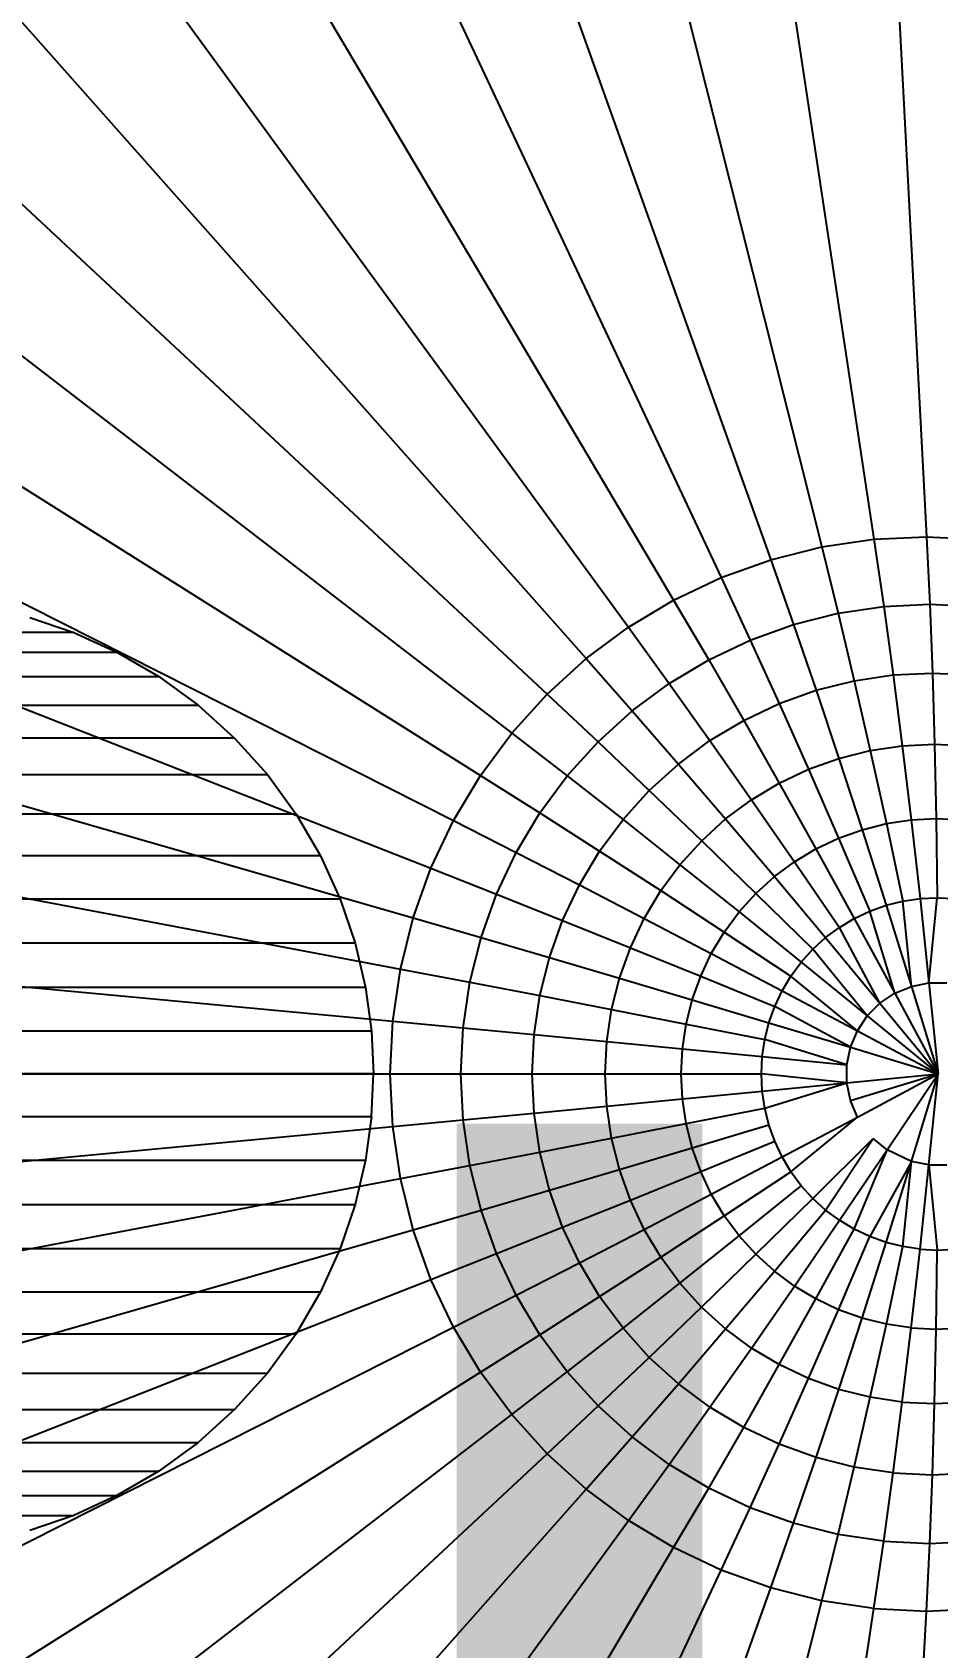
# Model space of a CAD drawing. Extents: x 11992 to 29481, y -6727 to 6811.
# Drawn here: x 12963.03 to 12972.57, y -3612.51 to -3595.5 of the extents above; entities that cross this region are included whole.
import ezdxf

# ---------------------------------------------------------------- set-up
doc = ezdxf.new("R2010")
doc.units = 0
doc.header["$MEASUREMENT"] = 0
doc.layers.get('0').update_dxf_attribs({"color": 8, "linetype": 'CONTINUOUS'})
doc.layers.add('zoylight 0装饰灯', color=6, linetype='CONTINUOUS')
doc.layers.add('zoylight 5回路', color=4, linetype='CONTINUOUS')
doc.styles.get("Standard").update_dxf_attribs({"font": 'arial.ttf'})

msp = doc.modelspace()

# ---------------------------------------------------------------- linework, layer by layer
for p, q in [((12969.992, -3553.815, -1609.436), (12972.452, -3600.815, -1656.372)), ((12964.838, -3554.068, -1609.706), (12971.898, -3600.842, -1656.401)), ((12959.733, -3554.826, -1609.974), (12971.35, -3600.923, -1656.43)), ((12954.728, -3556.082, -1610.236), (12970.812, -3601.058, -1656.458)), ((12949.869, -3557.823, -1610.491), (12970.29, -3601.245, -1656.485)), ((12945.204, -3560.032, -1610.735), (12969.789, -3601.483, -1656.511)), ((12940.778, -3562.689, -1610.967), (12969.314, -3601.768, -1656.536)), ((12936.633, -3565.767, -1611.184), (12968.868, -3602.099, -1656.56)), ((12932.809, -3569.238, -1611.385), (12968.457, -3602.472, -1656.581)), ((12929.344, -3573.066, -1611.566), (12968.085, -3602.883, -1656.601)), ((12926.269, -3577.217, -1611.728), (12967.755, -3603.329, -1656.618)), ((12923.616, -3581.649, -1611.867), (12967.47, -3603.805, -1656.633)), ((12921.41, -3586.321, -1611.982), (12967.233, -3604.307, -1656.645)), ((12919.672, -3591.186, -1612.073), (12967.046, -3604.83, -1656.655)), ((12918.418, -3596.199, -1612.139), (12966.911, -3605.368, -1656.662)), ((12971.35, -3600.923, -1656.43), (12971.898, -3600.842, -1656.401)), ((12971.898, -3600.842, -1656.401), (12972.452, -3600.815, -1656.372)), ((12971.898, -3600.842, -1656.401), (12972.002, -3601.55, -1657.047)), ((12972.452, -3600.815, -1656.372), (12972.486, -3601.526, -1657.022)), ((12972.452, -3600.815, -1656.372), (12973.006, -3600.842, -1656.343)), ((12970.29, -3601.245, -1656.485), (12970.812, -3601.058, -1656.458)), ((12970.812, -3601.058, -1656.458), (12971.35, -3600.923, -1656.43)), ((12970.812, -3601.058, -1656.458), (12971.053, -3601.739, -1657.097)), ((12971.35, -3600.923, -1656.43), (12971.523, -3601.621, -1657.072)), ((12917.66, -3601.31, -1612.179), (12966.83, -3605.917, -1656.666)), ((12969.789, -3601.483, -1656.511), (12970.29, -3601.245, -1656.485)), ((12970.29, -3601.245, -1656.485), (12970.596, -3601.903, -1657.121)), ((12969.314, -3601.768, -1656.536), (12969.789, -3601.483, -1656.511)), ((12969.789, -3601.483, -1656.511), (12970.158, -3602.11, -1657.144)), ((12971.523, -3601.621, -1657.072), (12972.002, -3601.55, -1657.047)), ((12972.002, -3601.55, -1657.047), (12972.486, -3601.526, -1657.022)), ((12972.002, -3601.55, -1657.047), (12972.101, -3602.271, -1657.58)), ((12972.486, -3601.526, -1657.022), (12972.514, -3602.251, -1657.558)), ((12972.486, -3601.526, -1657.022), (12972.97, -3601.55, -1656.996)), ((12963.007, -3601.665, -1449.9), (12963.471, -3601.823, -1449.876)), ((12970.596, -3601.903, -1657.121), (12971.053, -3601.739, -1657.097)), ((12971.053, -3601.739, -1657.097), (12971.523, -3601.621, -1657.072)), ((12971.053, -3601.739, -1657.097), (12971.291, -3602.432, -1657.622)), ((12971.523, -3601.621, -1657.072), (12971.692, -3602.332, -1657.601)), ((12963.471, -3601.823, -1449.876), (12957.906, -3601.823, -1368.503)), ((12963.471, -3601.823, -1449.876), (12963.926, -3602.03, -1449.852)), ((12968.868, -3602.099, -1656.56), (12969.314, -3601.768, -1656.536)), ((12969.314, -3601.768, -1656.536), (12969.742, -3602.36, -1657.165)), ((12970.158, -3602.11, -1657.144), (12970.596, -3601.903, -1657.121)), ((12970.596, -3601.903, -1657.121), (12970.901, -3602.572, -1657.643)), ((12947.101, -3602.03, -1349.539), (12963.926, -3602.03, -1449.852)), ((12963.926, -3602.03, -1449.852), (12964.365, -3602.287, -1449.829)), ((12968.457, -3602.472, -1656.581), (12968.868, -3602.099, -1656.56)), ((12968.868, -3602.099, -1656.56), (12969.353, -3602.649, -1657.186)), ((12969.742, -3602.36, -1657.165), (12970.158, -3602.11, -1657.144)), ((12970.158, -3602.11, -1657.144), (12970.527, -3602.749, -1657.662)), ((12972.101, -3602.271, -1657.58), (12972.514, -3602.251, -1657.558)), ((12972.514, -3602.251, -1657.558), (12972.537, -3602.999, -1657.986)), ((12972.514, -3602.251, -1657.558), (12972.927, -3602.271, -1657.537)), ((12957.191, -3602.287, -1363.862), (12964.365, -3602.287, -1449.829)), ((12964.365, -3602.287, -1449.829), (12964.78, -3602.59, -1449.807)), ((12969.353, -3602.649, -1657.186), (12969.742, -3602.36, -1657.165)), ((12969.742, -3602.36, -1657.165), (12970.172, -3602.962, -1657.681)), ((12971.291, -3602.432, -1657.622), (12971.692, -3602.332, -1657.601)), ((12971.692, -3602.332, -1657.601), (12972.101, -3602.271, -1657.58)), ((12971.692, -3602.332, -1657.601), (12971.86, -3603.066, -1658.022)), ((12972.101, -3602.271, -1657.58), (12972.197, -3603.016, -1658.004)), ((12953.233, -3602.59, -1355.655), (12964.78, -3602.59, -1449.807)), ((12964.78, -3602.59, -1449.807), (12965.164, -3602.936, -1449.787)), ((12968.085, -3602.883, -1656.601), (12968.457, -3602.472, -1656.581)), ((12968.457, -3602.472, -1656.581), (12968.994, -3602.975, -1657.205)), ((12970.527, -3602.749, -1657.662), (12970.901, -3602.572, -1657.643)), ((12970.901, -3602.572, -1657.643), (12971.291, -3602.432, -1657.622)), ((12970.901, -3602.572, -1657.643), (12971.21, -3603.263, -1658.056)), ((12971.291, -3602.432, -1657.622), (12971.53, -3603.149, -1658.039)), ((12968.994, -3602.975, -1657.205), (12969.353, -3602.649, -1657.186)), ((12969.353, -3602.649, -1657.186), (12969.84, -3603.209, -1657.698)), ((12970.172, -3602.962, -1657.681), (12970.527, -3602.749, -1657.662)), ((12970.527, -3602.749, -1657.662), (12970.902, -3603.409, -1658.072)), ((12967.755, -3603.329, -1656.618), (12968.085, -3602.883, -1656.601)), ((12968.085, -3602.883, -1656.601), (12968.668, -3603.334, -1657.222)), ((12965.164, -3602.936, -1449.787), (12959.528, -3602.936, -1368.012)), ((12965.164, -3602.936, -1449.787), (12965.51, -3603.32, -1449.769)), ((12968.668, -3603.334, -1657.222), (12968.994, -3602.975, -1657.205)), ((12968.994, -3602.975, -1657.205), (12969.533, -3603.487, -1657.714)), ((12969.84, -3603.209, -1657.698), (12970.172, -3602.962, -1657.681)), ((12970.172, -3602.962, -1657.681), (12970.61, -3603.584, -1658.087)), ((12971.53, -3603.149, -1658.039), (12971.86, -3603.066, -1658.022)), ((12971.86, -3603.066, -1658.022), (12972.197, -3603.016, -1658.004)), ((12971.86, -3603.066, -1658.022), (12972.03, -3603.835, -1658.338)), ((12972.197, -3603.016, -1658.004), (12972.537, -3602.999, -1657.986)), ((12972.197, -3603.016, -1658.004), (12972.291, -3603.797, -1658.325)), ((12972.537, -3602.999, -1657.986), (12972.554, -3603.784, -1658.311)), ((12972.537, -3602.999, -1657.986), (12972.877, -3603.016, -1657.969)), ((12969.533, -3603.487, -1657.714), (12969.84, -3603.209, -1657.698)), ((12969.84, -3603.209, -1657.698), (12970.337, -3603.787, -1658.102)), ((12970.902, -3603.409, -1658.072), (12971.21, -3603.263, -1658.056)), ((12971.21, -3603.263, -1658.056), (12971.53, -3603.149, -1658.039)), ((12971.21, -3603.263, -1658.056), (12971.527, -3603.988, -1658.365)), ((12971.53, -3603.149, -1658.039), (12971.775, -3603.9, -1658.352)), ((12961.016, -3603.32, -1372.594), (12965.51, -3603.32, -1449.769)), ((12965.51, -3603.32, -1449.769), (12965.812, -3603.736, -1449.753)), ((12967.47, -3603.805, -1656.633), (12967.755, -3603.329, -1656.618)), ((12967.755, -3603.329, -1656.618), (12968.38, -3603.724, -1657.237)), ((12968.38, -3603.724, -1657.237), (12968.668, -3603.334, -1657.222)), ((12968.668, -3603.334, -1657.222), (12969.256, -3603.794, -1657.729)), ((12970.61, -3603.584, -1658.087), (12970.902, -3603.409, -1658.072)), ((12970.902, -3603.409, -1658.072), (12971.288, -3604.101, -1658.377)), ((12969.256, -3603.794, -1657.729), (12969.533, -3603.487, -1657.714)), ((12969.533, -3603.487, -1657.714), (12970.085, -3604.016, -1658.115)), ((12970.337, -3603.787, -1658.102), (12970.61, -3603.584, -1658.087)), ((12970.61, -3603.584, -1658.087), (12971.062, -3604.237, -1658.389)), ((12965.812, -3603.736, -1449.753), (12961.99, -3603.736, -1377.369)), ((12965.812, -3603.736, -1449.753), (12966.068, -3604.175, -1449.74)), ((12968.131, -3604.14, -1657.25), (12968.38, -3603.724, -1657.237)), ((12968.38, -3603.724, -1657.237), (12969.009, -3604.126, -1657.742)), ((12967.233, -3604.307, -1656.645), (12967.47, -3603.805, -1656.633)), ((12967.47, -3603.805, -1656.633), (12968.131, -3604.14, -1657.25)), ((12969.009, -3604.126, -1657.742), (12969.256, -3603.794, -1657.729)), ((12969.256, -3603.794, -1657.729), (12969.856, -3604.269, -1658.127)), ((12970.085, -3604.016, -1658.115), (12970.337, -3603.787, -1658.102)), ((12970.337, -3603.787, -1658.102), (12970.851, -3604.394, -1658.4)), ((12971.527, -3603.988, -1658.365), (12971.775, -3603.9, -1658.352)), ((12971.775, -3603.9, -1658.352), (12972.03, -3603.835, -1658.338)), ((12971.775, -3603.9, -1658.352), (12972.028, -3604.696, -1658.565)), ((12972.03, -3603.835, -1658.338), (12972.291, -3603.797, -1658.325)), ((12972.03, -3603.835, -1658.338), (12972.204, -3604.652, -1658.556)), ((12972.291, -3603.797, -1658.325), (12972.554, -3603.784, -1658.311)), ((12972.291, -3603.797, -1658.325), (12972.384, -3604.625, -1658.546)), ((12972.554, -3603.784, -1658.311), (12972.817, -3603.797, -1658.297)), ((12972.554, -3603.784, -1658.311), (12972.566, -3604.616, -1658.537)), ((12969.856, -3604.269, -1658.127), (12970.085, -3604.016, -1658.115)), ((12970.085, -3604.016, -1658.115), (12970.656, -3604.571, -1658.41)), ((12971.062, -3604.237, -1658.389), (12971.288, -3604.101, -1658.377)), ((12971.288, -3604.101, -1658.377), (12971.527, -3603.988, -1658.365)), ((12971.288, -3604.101, -1658.377), (12971.692, -3604.835, -1658.583)), ((12971.527, -3603.988, -1658.365), (12971.856, -3604.758, -1658.574)), ((12966.068, -3604.175, -1449.74), (12960.395, -3604.175, -1367.75)), ((12966.068, -3604.175, -1449.74), (12966.276, -3604.631, -1449.729)), ((12967.923, -3604.579, -1657.261), (12968.131, -3604.14, -1657.25)), ((12968.131, -3604.14, -1657.25), (12968.797, -3604.482, -1657.753)), ((12968.797, -3604.482, -1657.753), (12969.009, -3604.126, -1657.742)), ((12969.009, -3604.126, -1657.742), (12969.653, -3604.542, -1658.137)), ((12969.653, -3604.542, -1658.137), (12969.856, -3604.269, -1658.127)), ((12969.856, -3604.269, -1658.127), (12970.479, -3604.766, -1658.42)), ((12970.851, -3604.394, -1658.4), (12971.062, -3604.237, -1658.389)), ((12971.062, -3604.237, -1658.389), (12971.536, -3604.929, -1658.591)), ((12967.046, -3604.83, -1656.655), (12967.233, -3604.307, -1656.645)), ((12967.233, -3604.307, -1656.645), (12967.923, -3604.579, -1657.261)), ((12970.656, -3604.571, -1658.41), (12970.851, -3604.394, -1658.4)), ((12970.851, -3604.394, -1658.4), (12971.39, -3605.037, -1658.598)), ((12966.276, -3604.631, -1449.729), (12956.898, -3604.631, -1358.817)), ((12966.276, -3604.631, -1449.729), (12966.433, -3605.096, -1449.721)), ((12967.76, -3605.036, -1657.269), (12967.923, -3604.579, -1657.261)), ((12967.923, -3604.579, -1657.261), (12968.62, -3604.856, -1657.762)), ((12968.62, -3604.856, -1657.762), (12968.797, -3604.482, -1657.753)), ((12968.797, -3604.482, -1657.753), (12969.478, -3604.835, -1658.147)), ((12969.478, -3604.835, -1658.147), (12969.653, -3604.542, -1658.137)), ((12969.653, -3604.542, -1658.137), (12970.322, -3604.978, -1658.428)), ((12970.479, -3604.766, -1658.42), (12970.656, -3604.571, -1658.41)), ((12970.656, -3604.571, -1658.41), (12971.255, -3605.16, -1658.605)), ((12972.204, -3604.652, -1658.556), (12972.384, -3604.625, -1658.546)), ((12972.384, -3604.625, -1658.546), (12972.566, -3604.616, -1658.537)), ((12972.384, -3604.625, -1658.546), (12972.478, -3605.513, -1658.674)), ((12972.478, -3605.513, -1658.674), (12972.566, -3604.616, -1658.537)), ((12972.566, -3604.616, -1658.537), (12972.747, -3604.625, -1658.527)), ((12970.322, -3604.978, -1658.428), (12970.479, -3604.766, -1658.42)), ((12970.479, -3604.766, -1658.42), (12971.133, -3605.295, -1658.612)), ((12971.692, -3604.835, -1658.583), (12971.856, -3604.758, -1658.574)), ((12971.856, -3604.758, -1658.574), (12972.028, -3604.696, -1658.565)), ((12972.119, -3605.622, -1658.693), (12971.856, -3604.758, -1658.574)), ((12972.028, -3604.696, -1658.565), (12972.204, -3604.652, -1658.556)), ((12972.028, -3604.696, -1658.565), (12972.293, -3605.55, -1658.683)), ((12972.293, -3605.55, -1658.683), (12972.204, -3604.652, -1658.556)), ((12966.911, -3605.368, -1656.662), (12967.046, -3604.83, -1656.655)), ((12967.046, -3604.83, -1656.655), (12967.76, -3605.036, -1657.269)), ((12968.48, -3605.246, -1657.77), (12968.62, -3604.856, -1657.762)), ((12968.62, -3604.856, -1657.762), (12969.333, -3605.143, -1658.154)), ((12969.333, -3605.143, -1658.154), (12969.478, -3604.835, -1658.147)), ((12969.478, -3604.835, -1658.147), (12970.186, -3605.205, -1658.435)), ((12971.39, -3605.037, -1658.598), (12971.536, -3604.929, -1658.591)), ((12971.536, -3604.929, -1658.591), (12971.692, -3604.835, -1658.583)), ((12971.962, -3605.727, -1658.701), (12971.536, -3604.929, -1658.591)), ((12971.692, -3604.835, -1658.583), (12972.119, -3605.622, -1658.693)), ((12966.433, -3605.096, -1449.721), (12961.925, -3605.096, -1372.419)), ((12966.433, -3605.096, -1449.721), (12966.543, -3605.562, -1449.715)), ((12967.642, -3605.507, -1657.275), (12967.76, -3605.036, -1657.269)), ((12967.76, -3605.036, -1657.269), (12968.48, -3605.246, -1657.77)), ((12969.218, -3605.464, -1658.16), (12969.333, -3605.143, -1658.154)), ((12969.333, -3605.143, -1658.154), (12970.074, -3605.443, -1658.441)), ((12970.186, -3605.205, -1658.435), (12970.322, -3604.978, -1658.428)), ((12970.322, -3604.978, -1658.428), (12971.025, -3605.441, -1658.618)), ((12971.255, -3605.16, -1658.605), (12971.39, -3605.037, -1658.598)), ((12971.39, -3605.037, -1658.598), (12971.962, -3605.727, -1658.701)), ((12968.38, -3605.648, -1657.775), (12968.48, -3605.246, -1657.77)), ((12968.48, -3605.246, -1657.77), (12969.218, -3605.464, -1658.16)), ((12970.074, -3605.443, -1658.441), (12970.186, -3605.205, -1658.435)), ((12970.186, -3605.205, -1658.435), (12970.931, -3605.597, -1658.622)), ((12971.025, -3605.441, -1658.618), (12971.133, -3605.295, -1658.612)), ((12971.133, -3605.295, -1658.612), (12971.255, -3605.16, -1658.605)), ((12971.133, -3605.295, -1658.612), (12971.829, -3605.861, -1658.708)), ((12971.829, -3605.861, -1658.708), (12971.255, -3605.16, -1658.605)), ((12966.83, -3605.917, -1656.666), (12966.911, -3605.368, -1656.662)), ((12966.911, -3605.368, -1656.662), (12967.642, -3605.507, -1657.275)), ((12969.135, -3605.794, -1658.165), (12969.218, -3605.464, -1658.16)), ((12969.218, -3605.464, -1658.16), (12969.985, -3605.691, -1658.446)), ((12969.985, -3605.691, -1658.446), (12970.074, -3605.443, -1658.441)), ((12970.074, -3605.443, -1658.441), (12970.854, -3605.762, -1658.627)), ((12970.931, -3605.597, -1658.622), (12971.025, -3605.441, -1658.618)), ((12971.724, -3606.018, -1658.713), (12971.025, -3605.441, -1658.618)), ((12966.543, -3605.562, -1449.715), (12957.134, -3605.562, -1358.69)), ((12966.543, -3605.562, -1449.715), (12966.606, -3606.022, -1449.711)), ((12967.571, -3605.987, -1657.279), (12967.642, -3605.507, -1657.275)), ((12967.642, -3605.507, -1657.275), (12968.38, -3605.648, -1657.775)), ((12968.319, -3606.058, -1657.778), (12968.38, -3605.648, -1657.775)), ((12968.38, -3605.648, -1657.775), (12969.135, -3605.794, -1658.165)), ((12970.854, -3605.762, -1658.627), (12970.931, -3605.597, -1658.622)), ((12970.931, -3605.597, -1658.622), (12971.724, -3606.018, -1658.713)), ((12971.962, -3605.727, -1658.701), (12972.119, -3605.622, -1658.693)), ((12972.119, -3605.622, -1658.693), (12972.293, -3605.55, -1658.683)), ((12972.119, -3605.622, -1658.693), (12972.575, -3606.472, -1658.712)), ((12972.293, -3605.55, -1658.683), (12972.478, -3605.513, -1658.674)), ((12972.293, -3605.55, -1658.683), (12972.575, -3606.472, -1658.712)), ((12972.478, -3605.513, -1658.674), (12972.667, -3605.513, -1658.664)), ((12972.478, -3605.513, -1658.674), (12972.575, -3606.472, -1658.712)), ((12969.085, -3606.131, -1658.167), (12969.135, -3605.794, -1658.165)), ((12969.135, -3605.794, -1658.165), (12969.921, -3605.947, -1658.449)), ((12969.921, -3605.947, -1658.449), (12969.985, -3605.691, -1658.446)), ((12969.985, -3605.691, -1658.446), (12970.792, -3605.933, -1658.63)), ((12970.792, -3605.933, -1658.63), (12970.854, -3605.762, -1658.627)), ((12971.652, -3606.192, -1658.717), (12970.854, -3605.762, -1658.627)), ((12971.829, -3605.861, -1658.708), (12971.962, -3605.727, -1658.701)), ((12971.962, -3605.727, -1658.701), (12972.575, -3606.472, -1658.712)), ((12966.803, -3606.472, -1656.668), (12966.83, -3605.917, -1656.666)), ((12966.83, -3605.917, -1656.666), (12967.571, -3605.987, -1657.279)), ((12967.547, -3606.472, -1657.28), (12967.571, -3605.987, -1657.279)), ((12967.571, -3605.987, -1657.279), (12968.319, -3606.058, -1657.778)), ((12969.882, -3606.208, -1658.451), (12969.921, -3605.947, -1658.449)), ((12969.921, -3605.947, -1658.449), (12970.748, -3606.11, -1658.632)), ((12970.748, -3606.11, -1658.632), (12970.792, -3605.933, -1658.63)), ((12970.792, -3605.933, -1658.63), (12971.652, -3606.192, -1658.717)), ((12971.724, -3606.018, -1658.713), (12971.829, -3605.861, -1658.708)), ((12971.829, -3605.861, -1658.708), (12972.575, -3606.472, -1658.712)), ((12966.606, -3606.022, -1449.711), (12888.135, -3606.022, -1341.718)), ((12966.606, -3606.022, -1449.711), (12966.626, -3606.472, -1449.71)), ((12968.299, -3606.472, -1657.779), (12968.319, -3606.058, -1657.778)), ((12968.319, -3606.058, -1657.778), (12969.085, -3606.131, -1658.167)), ((12969.069, -3606.472, -1658.168), (12969.085, -3606.131, -1658.167)), ((12969.085, -3606.131, -1658.167), (12969.882, -3606.208, -1658.451)), ((12970.722, -3606.29, -1658.633), (12970.748, -3606.11, -1658.632)), ((12971.615, -3606.377, -1658.719), (12970.748, -3606.11, -1658.632)), ((12971.652, -3606.192, -1658.717), (12971.724, -3606.018, -1658.713)), ((12971.724, -3606.018, -1658.713), (12972.575, -3606.472, -1658.712)), ((12969.869, -3606.472, -1658.452), (12969.882, -3606.208, -1658.451)), ((12969.882, -3606.208, -1658.451), (12970.722, -3606.29, -1658.633)), ((12970.713, -3606.472, -1658.634), (12970.722, -3606.29, -1658.633)), ((12970.722, -3606.29, -1658.633), (12971.615, -3606.377, -1658.719)), ((12971.615, -3606.377, -1658.719), (12971.652, -3606.192, -1658.717)), ((12971.652, -3606.192, -1658.717), (12972.575, -3606.472, -1658.712)), ((12917.407, -3606.472, -1612.192), (12970.713, -3606.472, -1658.634)), ((12966.626, -3606.472, -1449.71), (12957.207, -3606.472, -1358.65)), ((12966.606, -3606.921, -1449.711), (12966.626, -3606.472, -1449.71)), ((12966.83, -3607.026, -1656.666), (12966.803, -3606.472, -1656.668)), ((12967.571, -3606.956, -1657.279), (12967.547, -3606.472, -1657.28)), ((12968.319, -3606.885, -1657.778), (12968.299, -3606.472, -1657.779)), ((12969.085, -3606.812, -1658.167), (12969.069, -3606.472, -1658.168)), ((12969.882, -3606.735, -1658.451), (12969.869, -3606.472, -1658.452)), ((12970.722, -3606.654, -1658.633), (12970.713, -3606.472, -1658.634)), ((12971.615, -3606.566, -1658.719), (12970.713, -3606.472, -1658.634)), ((12971.615, -3606.566, -1658.719), (12971.615, -3606.377, -1658.719)), ((12971.615, -3606.566, -1658.719), (12972.575, -3606.472, -1658.712)), ((12971.652, -3606.751, -1658.717), (12972.575, -3606.472, -1658.712)), ((12971.724, -3606.926, -1658.713), (12972.575, -3606.472, -1658.712)), ((12972.038, -3607.273, -1658.697), (12972.575, -3606.472, -1658.712)), ((12972.293, -3607.394, -1658.683), (12972.575, -3606.472, -1658.712)), ((12972.478, -3607.43, -1658.674), (12972.575, -3606.472, -1658.712)), ((12969.882, -3606.735, -1658.451), (12970.722, -3606.654, -1658.633)), ((12970.722, -3606.654, -1658.633), (12971.615, -3606.566, -1658.719)), ((12970.748, -3606.834, -1658.632), (12970.722, -3606.654, -1658.633)), ((12970.748, -3606.834, -1658.632), (12971.615, -3606.566, -1658.719)), ((12971.652, -3606.751, -1658.717), (12971.615, -3606.566, -1658.719)), ((12968.319, -3606.885, -1657.778), (12969.085, -3606.812, -1658.167)), ((12969.085, -3606.812, -1658.167), (12969.882, -3606.735, -1658.451)), ((12969.135, -3607.149, -1658.165), (12969.085, -3606.812, -1658.167)), ((12969.921, -3606.996, -1658.449), (12969.882, -3606.735, -1658.451)), ((12969.921, -3606.996, -1658.449), (12970.748, -3606.834, -1658.632)), ((12970.792, -3607.01, -1658.63), (12970.748, -3606.834, -1658.632)), ((12971.724, -3606.926, -1658.713), (12971.652, -3606.751, -1658.717)), ((12942.398, -3606.921, -1342.104), (12966.606, -3606.921, -1449.711)), ((12966.606, -3606.921, -1449.711), (12966.543, -3607.381, -1449.715)), ((12966.83, -3607.026, -1656.666), (12967.571, -3606.956, -1657.279)), ((12967.571, -3606.956, -1657.279), (12968.319, -3606.885, -1657.778)), ((12967.642, -3607.436, -1657.275), (12967.571, -3606.956, -1657.279)), ((12968.38, -3607.295, -1657.775), (12968.319, -3606.885, -1657.778)), ((12969.135, -3607.149, -1658.165), (12969.921, -3606.996, -1658.449)), ((12969.985, -3607.252, -1658.446), (12969.921, -3606.996, -1658.449)), ((12969.985, -3607.252, -1658.446), (12970.792, -3607.01, -1658.63)), ((12970.854, -3607.182, -1658.627), (12970.792, -3607.01, -1658.63)), ((12970.931, -3607.346, -1658.622), (12971.724, -3606.926, -1658.713)), ((12971.025, -3607.502, -1658.618), (12971.724, -3606.926, -1658.713)), ((12917.66, -3611.633, -1612.179), (12966.83, -3607.026, -1656.666)), ((12966.911, -3607.575, -1656.662), (12966.83, -3607.026, -1656.666)), ((12968.38, -3607.295, -1657.775), (12969.135, -3607.149, -1658.165)), ((12969.218, -3607.48, -1658.16), (12969.135, -3607.149, -1658.165)), ((12970.074, -3607.5, -1658.441), (12970.854, -3607.182, -1658.627)), ((12970.931, -3607.346, -1658.622), (12970.854, -3607.182, -1658.627)), ((12971.255, -3607.784, -1658.605), (12971.892, -3607.153, -1658.704)), ((12971.39, -3607.906, -1658.598), (12971.892, -3607.153, -1658.704)), ((12972.038, -3607.273, -1658.697), (12971.892, -3607.153, -1658.704)), ((12967.642, -3607.436, -1657.275), (12968.38, -3607.295, -1657.775)), ((12968.48, -3607.697, -1657.77), (12968.38, -3607.295, -1657.775)), ((12969.218, -3607.48, -1658.16), (12969.985, -3607.252, -1658.446)), ((12970.074, -3607.5, -1658.441), (12969.985, -3607.252, -1658.446)), ((12970.186, -3607.739, -1658.435), (12970.931, -3607.346, -1658.622)), ((12971.025, -3607.502, -1658.618), (12970.931, -3607.346, -1658.622)), ((12971.536, -3608.014, -1658.591), (12972.038, -3607.273, -1658.697)), ((12971.692, -3608.108, -1658.583), (12972.038, -3607.273, -1658.697)), ((12972.293, -3607.394, -1658.683), (12972.038, -3607.273, -1658.697)), ((12910.808, -3607.381, -1333.747), (12966.543, -3607.381, -1449.715)), ((12966.543, -3607.381, -1449.715), (12966.433, -3607.847, -1449.721)), ((12966.911, -3607.575, -1656.662), (12967.642, -3607.436, -1657.275)), ((12967.76, -3607.907, -1657.269), (12967.642, -3607.436, -1657.275)), ((12968.48, -3607.697, -1657.77), (12969.218, -3607.48, -1658.16)), ((12969.333, -3607.801, -1658.154), (12969.218, -3607.48, -1658.16)), ((12969.333, -3607.801, -1658.154), (12970.074, -3607.5, -1658.441)), ((12970.186, -3607.739, -1658.435), (12970.074, -3607.5, -1658.441)), ((12970.322, -3607.965, -1658.428), (12971.025, -3607.502, -1658.618)), ((12971.133, -3607.649, -1658.612), (12971.025, -3607.502, -1658.618)), ((12972.293, -3607.394, -1658.683), (12971.856, -3608.186, -1658.574)), ((12972.028, -3608.247, -1658.565), (12972.293, -3607.394, -1658.683)), ((12972.204, -3608.291, -1658.556), (12972.293, -3607.394, -1658.683)), ((12972.478, -3607.43, -1658.674), (12972.293, -3607.394, -1658.683)), ((12972.384, -3608.318, -1658.546), (12972.478, -3607.43, -1658.674)), ((12972.478, -3607.43, -1658.674), (12972.565, -3608.327, -1658.537)), ((12972.478, -3607.43, -1658.674), (12972.667, -3607.43, -1658.664)), ((12918.418, -3616.745, -1612.139), (12966.911, -3607.575, -1656.662)), ((12967.046, -3608.114, -1656.655), (12966.911, -3607.575, -1656.662)), ((12970.479, -3608.177, -1658.42), (12971.133, -3607.649, -1658.612)), ((12971.255, -3607.784, -1658.605), (12971.133, -3607.649, -1658.612)), ((12960.745, -3607.847, -1367.644), (12966.433, -3607.847, -1449.721)), ((12966.433, -3607.847, -1449.721), (12966.276, -3608.312, -1449.729)), ((12967.76, -3607.907, -1657.269), (12968.48, -3607.697, -1657.77)), ((12968.62, -3608.087, -1657.762), (12968.48, -3607.697, -1657.77)), ((12968.62, -3608.087, -1657.762), (12969.333, -3607.801, -1658.154)), ((12969.478, -3608.109, -1658.147), (12969.333, -3607.801, -1658.154)), ((12969.478, -3608.109, -1658.147), (12970.186, -3607.739, -1658.435)), ((12970.322, -3607.965, -1658.428), (12970.186, -3607.739, -1658.435)), ((12970.656, -3608.372, -1658.41), (12971.255, -3607.784, -1658.605)), ((12971.39, -3607.906, -1658.598), (12971.255, -3607.784, -1658.605)), ((12967.046, -3608.114, -1656.655), (12967.76, -3607.907, -1657.269)), ((12967.923, -3608.364, -1657.261), (12967.76, -3607.907, -1657.269)), ((12969.653, -3608.401, -1658.137), (12970.322, -3607.965, -1658.428)), ((12970.479, -3608.177, -1658.42), (12970.322, -3607.965, -1658.428)), ((12970.851, -3608.549, -1658.4), (12971.39, -3607.906, -1658.598)), ((12971.062, -3608.707, -1658.389), (12971.536, -3608.014, -1658.591)), ((12971.536, -3608.014, -1658.591), (12971.39, -3607.906, -1658.598)), ((12971.692, -3608.108, -1658.583), (12971.536, -3608.014, -1658.591)), ((12919.672, -3621.757, -1612.073), (12967.046, -3608.114, -1656.655)), ((12967.233, -3608.636, -1656.645), (12967.046, -3608.114, -1656.655)), ((12967.923, -3608.364, -1657.261), (12968.62, -3608.087, -1657.762)), ((12968.796, -3608.462, -1657.753), (12968.62, -3608.087, -1657.762)), ((12968.796, -3608.462, -1657.753), (12969.478, -3608.109, -1658.147)), ((12969.653, -3608.401, -1658.137), (12969.478, -3608.109, -1658.147)), ((12969.856, -3608.675, -1658.127), (12970.479, -3608.177, -1658.42)), ((12970.656, -3608.372, -1658.41), (12970.479, -3608.177, -1658.42)), ((12971.288, -3608.842, -1658.377), (12971.692, -3608.108, -1658.583)), ((12971.526, -3608.955, -1658.365), (12971.856, -3608.186, -1658.574)), ((12971.856, -3608.186, -1658.574), (12971.692, -3608.108, -1658.583)), ((12972.028, -3608.247, -1658.565), (12971.856, -3608.186, -1658.574)), ((12956.898, -3608.312, -1358.817), (12966.276, -3608.312, -1449.729)), ((12966.276, -3608.312, -1449.729), (12966.068, -3608.768, -1449.74)), ((12967.233, -3608.636, -1656.645), (12967.923, -3608.364, -1657.261)), ((12968.131, -3608.803, -1657.25), (12967.923, -3608.364, -1657.261)), ((12970.084, -3608.927, -1658.115), (12970.656, -3608.372, -1658.41)), ((12970.851, -3608.549, -1658.4), (12970.656, -3608.372, -1658.41)), ((12971.774, -3609.044, -1658.352), (12972.028, -3608.247, -1658.565)), ((12972.204, -3608.291, -1658.556), (12972.028, -3608.247, -1658.565)), ((12972.03, -3609.108, -1658.338), (12972.204, -3608.291, -1658.556)), ((12972.384, -3608.318, -1658.546), (12972.204, -3608.291, -1658.556)), ((12972.29, -3609.147, -1658.325), (12972.384, -3608.318, -1658.546)), ((12972.384, -3608.318, -1658.546), (12972.565, -3608.327, -1658.537)), ((12972.554, -3609.16, -1658.311), (12972.565, -3608.327, -1658.537)), ((12972.565, -3608.327, -1658.537), (12972.747, -3608.318, -1658.527)), ((12968.131, -3608.803, -1657.25), (12968.796, -3608.462, -1657.753)), ((12969.009, -3608.817, -1657.742), (12968.796, -3608.462, -1657.753)), ((12969.009, -3608.817, -1657.742), (12969.653, -3608.401, -1658.137)), ((12969.856, -3608.675, -1658.127), (12969.653, -3608.401, -1658.137)), ((12921.41, -3626.623, -1611.982), (12967.233, -3608.636, -1656.645)), ((12967.47, -3609.138, -1656.633), (12967.233, -3608.636, -1656.645)), ((12969.256, -3609.15, -1657.729), (12969.856, -3608.675, -1658.127)), ((12970.084, -3608.927, -1658.115), (12969.856, -3608.675, -1658.127)), ((12970.337, -3609.156, -1658.102), (12970.851, -3608.549, -1658.4)), ((12970.61, -3609.359, -1658.087), (12971.062, -3608.707, -1658.389)), ((12971.062, -3608.707, -1658.389), (12970.851, -3608.549, -1658.4)), ((12971.288, -3608.842, -1658.377), (12971.062, -3608.707, -1658.389)), ((12956.716, -3608.768, -1358.916), (12966.068, -3608.768, -1449.74)), ((12966.068, -3608.768, -1449.74), (12965.812, -3609.208, -1449.753)), ((12967.47, -3609.138, -1656.633), (12968.131, -3608.803, -1657.25)), ((12968.38, -3609.219, -1657.237), (12968.131, -3608.803, -1657.25)), ((12968.38, -3609.219, -1657.237), (12969.009, -3608.817, -1657.742)), ((12969.256, -3609.15, -1657.729), (12969.009, -3608.817, -1657.742)), ((12970.902, -3609.534, -1658.072), (12971.288, -3608.842, -1658.377)), ((12971.526, -3608.955, -1658.365), (12971.288, -3608.842, -1658.377)), ((12969.533, -3609.457, -1657.714), (12970.084, -3608.927, -1658.115)), ((12970.337, -3609.156, -1658.102), (12970.084, -3608.927, -1658.115)), ((12971.209, -3609.68, -1658.056), (12971.526, -3608.955, -1658.365)), ((12971.774, -3609.044, -1658.352), (12971.526, -3608.955, -1658.365)), ((12971.53, -3609.795, -1658.039), (12971.774, -3609.044, -1658.352)), ((12972.03, -3609.108, -1658.338), (12971.774, -3609.044, -1658.352)), ((12923.616, -3631.294, -1611.867), (12967.47, -3609.138, -1656.633)), ((12961.99, -3609.208, -1377.369), (12965.812, -3609.208, -1449.753)), ((12965.812, -3609.208, -1449.753), (12965.51, -3609.623, -1449.769)), ((12967.755, -3609.614, -1656.618), (12967.47, -3609.138, -1656.633)), ((12967.755, -3609.614, -1656.618), (12968.38, -3609.219, -1657.237)), ((12968.668, -3609.609, -1657.222), (12968.38, -3609.219, -1657.237)), ((12968.668, -3609.609, -1657.222), (12969.256, -3609.15, -1657.729)), ((12969.533, -3609.457, -1657.714), (12969.256, -3609.15, -1657.729)), ((12969.84, -3609.735, -1657.698), (12970.337, -3609.156, -1658.102)), ((12970.61, -3609.359, -1658.087), (12970.337, -3609.156, -1658.102)), ((12971.86, -3609.878, -1658.022), (12972.03, -3609.108, -1658.338)), ((12972.29, -3609.147, -1658.325), (12972.03, -3609.108, -1658.338)), ((12972.197, -3609.928, -1658.004), (12972.29, -3609.147, -1658.325)), ((12972.29, -3609.147, -1658.325), (12972.554, -3609.16, -1658.311)), ((12972.537, -3609.944, -1657.986), (12972.554, -3609.16, -1658.311)), ((12972.554, -3609.16, -1658.311), (12972.817, -3609.147, -1658.297)), ((12970.172, -3609.981, -1657.681), (12970.61, -3609.359, -1658.087)), ((12970.902, -3609.534, -1658.072), (12970.61, -3609.359, -1658.087)), ((12968.994, -3609.969, -1657.205), (12969.533, -3609.457, -1657.714)), ((12969.84, -3609.735, -1657.698), (12969.533, -3609.457, -1657.714)), ((12970.527, -3610.194, -1657.662), (12970.902, -3609.534, -1658.072)), ((12971.209, -3609.68, -1658.056), (12970.902, -3609.534, -1658.072)), ((12926.269, -3635.726, -1611.728), (12967.755, -3609.614, -1656.618)), ((12961.688, -3609.623, -1377.395), (12965.51, -3609.623, -1449.769)), ((12965.51, -3609.623, -1449.769), (12965.164, -3610.007, -1449.787)), ((12968.085, -3610.06, -1656.601), (12967.755, -3609.614, -1656.618)), ((12968.085, -3610.06, -1656.601), (12968.668, -3609.609, -1657.222)), ((12968.994, -3609.969, -1657.205), (12968.668, -3609.609, -1657.222)), ((12969.353, -3610.295, -1657.186), (12969.84, -3609.735, -1657.698)), ((12970.172, -3609.981, -1657.681), (12969.84, -3609.735, -1657.698)), ((12970.901, -3610.372, -1657.643), (12971.209, -3609.68, -1658.056)), ((12971.53, -3609.795, -1658.039), (12971.209, -3609.68, -1658.056)), ((12971.29, -3610.511, -1657.622), (12971.53, -3609.795, -1658.039)), ((12971.86, -3609.878, -1658.022), (12971.53, -3609.795, -1658.039)), ((12971.692, -3610.612, -1657.601), (12971.86, -3609.878, -1658.022)), ((12972.197, -3609.928, -1658.004), (12971.86, -3609.878, -1658.022)), ((12929.343, -3639.877, -1611.566), (12968.085, -3610.06, -1656.601)), ((12959.528, -3610.007, -1368.012), (12965.164, -3610.007, -1449.787)), ((12965.164, -3610.007, -1449.787), (12964.78, -3610.353, -1449.807)), ((12968.457, -3610.472, -1656.581), (12968.085, -3610.06, -1656.601)), ((12968.457, -3610.472, -1656.581), (12968.994, -3609.969, -1657.205)), ((12969.353, -3610.295, -1657.186), (12968.994, -3609.969, -1657.205)), ((12969.742, -3610.584, -1657.165), (12970.172, -3609.981, -1657.681)), ((12970.527, -3610.194, -1657.662), (12970.172, -3609.981, -1657.681)), ((12972.101, -3610.673, -1657.58), (12972.197, -3609.928, -1658.004)), ((12972.197, -3609.928, -1658.004), (12972.537, -3609.944, -1657.986)), ((12972.514, -3610.693, -1657.558), (12972.537, -3609.944, -1657.986)), ((12972.537, -3609.944, -1657.986), (12972.876, -3609.928, -1657.969)), ((12970.158, -3610.833, -1657.144), (12970.527, -3610.194, -1657.662)), ((12970.901, -3610.372, -1657.643), (12970.527, -3610.194, -1657.662)), ((12955.581, -3610.353, -1359.529), (12964.78, -3610.353, -1449.807)), ((12964.78, -3610.353, -1449.807), (12964.365, -3610.657, -1449.829)), ((12968.868, -3610.845, -1656.56), (12969.353, -3610.295, -1657.186)), ((12969.742, -3610.584, -1657.165), (12969.353, -3610.295, -1657.186)), ((12970.596, -3611.041, -1657.121), (12970.901, -3610.372, -1657.643)), ((12971.29, -3610.511, -1657.622), (12970.901, -3610.372, -1657.643)), ((12932.809, -3643.706, -1611.385), (12968.457, -3610.472, -1656.581)), ((12968.868, -3610.845, -1656.56), (12968.457, -3610.472, -1656.581)), ((12969.313, -3611.175, -1656.536), (12969.742, -3610.584, -1657.165)), ((12970.158, -3610.833, -1657.144), (12969.742, -3610.584, -1657.165)), ((12971.052, -3611.204, -1657.097), (12971.29, -3610.511, -1657.622)), ((12971.692, -3610.612, -1657.601), (12971.29, -3610.511, -1657.622)), ((12929.423, -3610.657, -1338.084), (12964.365, -3610.657, -1449.829)), ((12964.365, -3610.657, -1449.829), (12963.926, -3610.913, -1449.852)), ((12971.522, -3611.322, -1657.072), (12971.692, -3610.612, -1657.601)), ((12972.101, -3610.673, -1657.58), (12971.692, -3610.612, -1657.601)), ((12972.002, -3611.393, -1657.047), (12972.101, -3610.673, -1657.58)), ((12972.101, -3610.673, -1657.58), (12972.514, -3610.693, -1657.558)), ((12972.486, -3611.417, -1657.022), (12972.514, -3610.693, -1657.558)), ((12972.514, -3610.693, -1657.558), (12972.927, -3610.673, -1657.537)), ((12936.633, -3647.176, -1611.184), (12968.868, -3610.845, -1656.56)), ((12952.525, -3610.913, -1356.133), (12963.926, -3610.913, -1449.852)), ((12963.926, -3610.913, -1449.852), (12963.471, -3611.121, -1449.876)), ((12969.313, -3611.175, -1656.536), (12968.868, -3610.845, -1656.56)), ((12969.789, -3611.461, -1656.511), (12970.158, -3610.833, -1657.144)), ((12970.596, -3611.041, -1657.121), (12970.158, -3610.833, -1657.144)), ((12970.29, -3611.698, -1656.485), (12970.596, -3611.041, -1657.121)), ((12971.052, -3611.204, -1657.097), (12970.596, -3611.041, -1657.121)), ((12940.777, -3650.254, -1610.967), (12969.313, -3611.175, -1656.536)), ((12959.655, -3611.121, -1377.573), (12963.471, -3611.121, -1449.876)), ((12963.471, -3611.121, -1449.876), (12963.007, -3611.279, -1449.9)), ((12969.789, -3611.461, -1656.511), (12969.313, -3611.175, -1656.536)), ((12970.812, -3611.885, -1656.458), (12971.052, -3611.204, -1657.097)), ((12971.522, -3611.322, -1657.072), (12971.052, -3611.204, -1657.097)), ((12971.35, -3612.02, -1656.43), (12971.522, -3611.322, -1657.072)), ((12972.002, -3611.393, -1657.047), (12971.522, -3611.322, -1657.072)), ((12971.898, -3612.101, -1656.401), (12972.002, -3611.393, -1657.047)), ((12972.002, -3611.393, -1657.047), (12972.486, -3611.417, -1657.022)), ((12972.452, -3612.129, -1656.372), (12972.486, -3611.417, -1657.022)), ((12972.486, -3611.417, -1657.022), (12972.97, -3611.393, -1656.996)), ((12945.204, -3652.911, -1610.735), (12969.789, -3611.461, -1656.511)), ((12970.29, -3611.698, -1656.485), (12969.789, -3611.461, -1656.511)), ((12949.869, -3655.12, -1610.491), (12970.29, -3611.698, -1656.485)), ((12970.812, -3611.885, -1656.458), (12970.29, -3611.698, -1656.485)), ((12954.727, -3656.861, -1610.236), (12970.812, -3611.885, -1656.458)), ((12971.35, -3612.02, -1656.43), (12970.812, -3611.885, -1656.458)), ((12959.733, -3658.117, -1609.974), (12971.35, -3612.02, -1656.43)), ((12964.838, -3658.875, -1609.706), (12971.898, -3612.101, -1656.401)), ((12971.898, -3612.101, -1656.401), (12971.35, -3612.02, -1656.43)), ((12971.898, -3612.101, -1656.401), (12972.452, -3612.129, -1656.372)), ((12972.452, -3612.129, -1656.372), (12973.006, -3612.101, -1656.343)), ((12969.992, -3659.129, -1609.436), (12972.452, -3612.129, -1656.372))]:
    msp.add_line(p, q)
at = {"layer": 'zoylight 0装饰灯'}
msp.add_circle((12945.599, -3641.423), 120.31, dxfattribs=at)
at = {"layer": 'zoylight 5回路', "linetype": 'Continuous'}
msp.add_arc((6275.136, -7252.218), 7708.994, 11.5628823, 33.6454644, dxfattribs=at)

# ---------------------------------------------------------------- texts
at = {"layer": 'zoylight 0装饰灯', "insert": (12819.66, -3567.444), "char_height": 26, "width": 253.16162, "attachment_point": 1}
msp.add_mtext('{\\fMicrosoft YaHei|b0|i0|c134|p34;\\W9.1127;\\C6; \\W1;此处\\P{\\W4.063193; }可预留插座\\P{\\W9.1292; }设置\\P{\\W3.318144; }落地灯/台灯}', dxfattribs=at)

doc.saveas('drawing.dxf')
